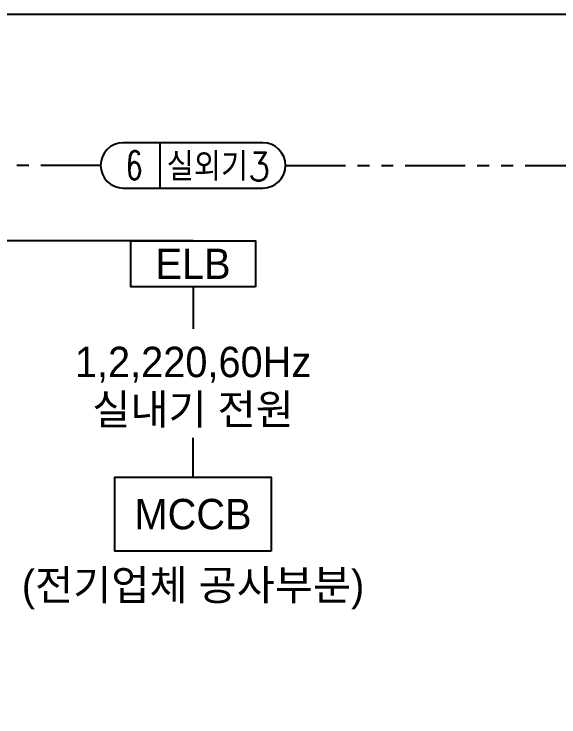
# Model space of a CAD drawing. Header units: millimetres. Extents: x -56261 to 196039, y 9480 to 100001.
# Drawn here: x 1355 to 4243, y 53923 to 57647 of the extents above; entities that cross this region are included whole.
import ezdxf
from ezdxf.enums import TextEntityAlignment as Align
from ezdxf.lldxf.tags import DXFTag

# ---------------------------------------------------------------- set-up
doc = ezdxf.new("R2010")
doc.units = ezdxf.units.MM
doc.linetypes.add('PHANTOM', pattern=[25, 20, -1, 1, -1, 1, -1])
doc.linetypes.add('PHANTOM2', pattern=[31.75, 15.875, -3.175, 3.175, -3.175, 3.175, -3.175])
for name, color, linetype in [('DVM_REPORT', 7, 'Continuous'), ('SS-TEXT', 7, 'Continuous'), ('SS-전원선', 30, 'CENTER2'), ('SS-제어선', 61, 'PHANTOM')]:
    doc.layers.add(name, color=color, linetype=linetype)
doc.styles.add('DVM_DEFAULT', font='romans.shx', dxfattribs={"bigfont": 'whgtxt.shx'})
doc.styles.add('삼성전자', font='')
doc.styles.get('삼성전자').set_extended_font_data('Gulim')
tags = doc.linetypes.add('CENTER2', pattern=[28.575, 19.05, -3.175, 3.175, -3.175]).pattern_tags.tags
tags[10:11] = [DXFTag(74, 4), DXFTag(75, 0), DXFTag(340, '0'), DXFTag(46, 1.0), DXFTag(50, 0.0), DXFTag(44, 0.0), DXFTag(45, 0.0)]
tags[8:9] = [DXFTag(74, 4), DXFTag(75, 0), DXFTag(340, '0'), DXFTag(46, 1.0), DXFTag(50, 0.0), DXFTag(44, 0.0), DXFTag(45, 0.0)]
tags[6:7] = [DXFTag(74, 4), DXFTag(75, 0), DXFTag(340, '0'), DXFTag(46, 1.0), DXFTag(50, 0.0), DXFTag(44, 0.0), DXFTag(45, 0.0)]
tags[4:5] = [DXFTag(74, 4), DXFTag(75, 0), DXFTag(340, '0'), DXFTag(46, 1.0), DXFTag(50, 0.0), DXFTag(44, 0.0), DXFTag(45, 0.0)]

msp = doc.modelspace()

# ---------------------------------------------------------------- linework, layer by layer
at = {"layer": 'DVM_REPORT', "color": 7}
msp.add_line((-11761.1, 57646.9), (13362.6, 57646.9), dxfattribs=at)
at = {"layer": 'DVM_REPORT', "color": 4}
msp.add_line((2127.2, 56964.9), (2127.2, 56724.9), dxfattribs=at)
msp.add_lwpolyline([(2673.8, 56964.9), (1933.8, 56964.9, 1), (1933.8, 56724.9), (2673.8, 56724.9, 1)], format="xyb", close=True, dxfattribs=at)
at = {"layer": 'SS-전원선', "ltscale": 20}
for points in [[(2303.8, 56444.9), (994.3, 56444.9), (763.8, 55414.9), (533.3, 56444.9), (-205.7, 56444.9), (-436.2, 55414.9), (-666.7, 56444.9), (-1405.7, 56444.9), (-1636.2, 55414.9), (-1866.7, 56444.9), (-2605.7, 56444.9), (-2836.2, 55414.9), (-3066.7, 56444.9), (-3805.7, 56444.9), (-4036.2, 55414.9), (-4266.7, 56444.9), (-5005.7, 56444.9), (-5236.2, 55414.9), (-5466.7, 56444.9), (-6205.7, 56444.9), (-6436.2, 55414.9), (-6666.7, 56444.9), (-7405.7, 56444.9), (-7636.2, 55414.9)], [(2303.8, 56202.3), (2303.8, 55979.1)], [(2303.8, 55193.9), (2303.8, 55400.9)]]:
    msp.add_lwpolyline(points, dxfattribs=at)
at = {"layer": 'SS-전원선', "linetype": 'ByBlock', "ltscale": 20}
for points in [[(2634.6, 56202.3), (1973.1, 56202.3), (1973.1, 56444.9), (2634.6, 56444.9)], [(2717.6, 54801), (1890, 54801), (1890, 55193.9), (2717.6, 55193.9)]]:
    msp.add_lwpolyline(points, close=True, dxfattribs=at)
at = {"layer": 'SS-제어선', "linetype": 'PHANTOM2', "ltscale": 20}
for points in [[(1813.8, 56844.9), (744.3, 56844.9), (513.8, 55414.9), (283.3, 56844.9), (-455.7, 56844.9), (-686.2, 55414.9), (-916.7, 56844.9), (-1655.7, 56844.9), (-1886.2, 55414.9), (-2116.7, 56844.9), (-2855.7, 56844.9), (-3086.2, 55414.9), (-3316.7, 56844.9), (-4055.7, 56844.9), (-4286.2, 55414.9), (-4516.7, 56844.9), (-5255.7, 56844.9), (-5486.2, 55414.9), (-5716.7, 56844.9), (-6455.7, 56844.9), (-6686.2, 55414.9), (-6916.7, 56844.9), (-7655.7, 56844.9), (-7886.2, 55414.9)], [(2793.8, 56844.9), (4815.8, 56844.9), (4815.8, 53922.7), (6274.6, 53922.7)]]:
    msp.add_lwpolyline(points, dxfattribs=at)

# ---------------------------------------------------------------- texts
at = {"layer": 'DVM_REPORT', "color": 2, "style": 'DVM_DEFAULT', "width": 0.7}
msp.add_text('6', height=150, dxfattribs=at).set_placement((1991.4, 56844.9), align=Align.MIDDLE_CENTER)
at = {"layer": 'DVM_REPORT', "color": 2, "style": 'DVM_DEFAULT', "width": 0.780948}
msp.add_text('실외기3', height=150, dxfattribs=at).set_placement((2164, 56763.4), (2712.8, 56763.4), align=Align.FIT)
at = {"layer": 'SS-TEXT', "color": 1, "style": '삼성전자'}
for s, p in [('ELB', (2303.8, 56323.6)), ('1,2,220,60Hz', (2303.8, 55789.8)), ('실내기 전원', (2303.8, 55554.6))]:
    msp.add_text(s, height=161, dxfattribs=at).set_placement(p, align=Align.MIDDLE)
at = {"layer": 'SS-TEXT', "style": '삼성전자'}
msp.add_text('MCCB', height=161, dxfattribs=at).set_placement((2303.8, 54997.5), align=Align.MIDDLE)
at = {"layer": 'SS-전원선', "color": 2, "style": '삼성전자'}
msp.add_text('(전기업체 공사부분)', height=161, dxfattribs=at).set_placement((2303.8, 54621.6), align=Align.MIDDLE_CENTER)

doc.saveas('drawing.dxf')
